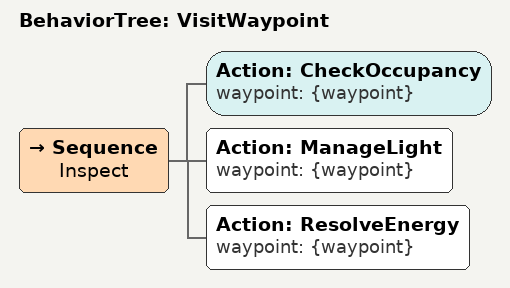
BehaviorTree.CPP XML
<root>
  <BehaviorTree ID="VisitWaypoint">
    <Sequence name="Inspect">
      <Action ID="CheckOccupancy" waypoint="{waypoint}"/>
      <Action ID="ManageLight"    waypoint="{waypoint}"/>
      <Action ID="ResolveEnergy"  waypoint="{waypoint}"/>
    </Sequence>
  </BehaviorTree>
</root>
